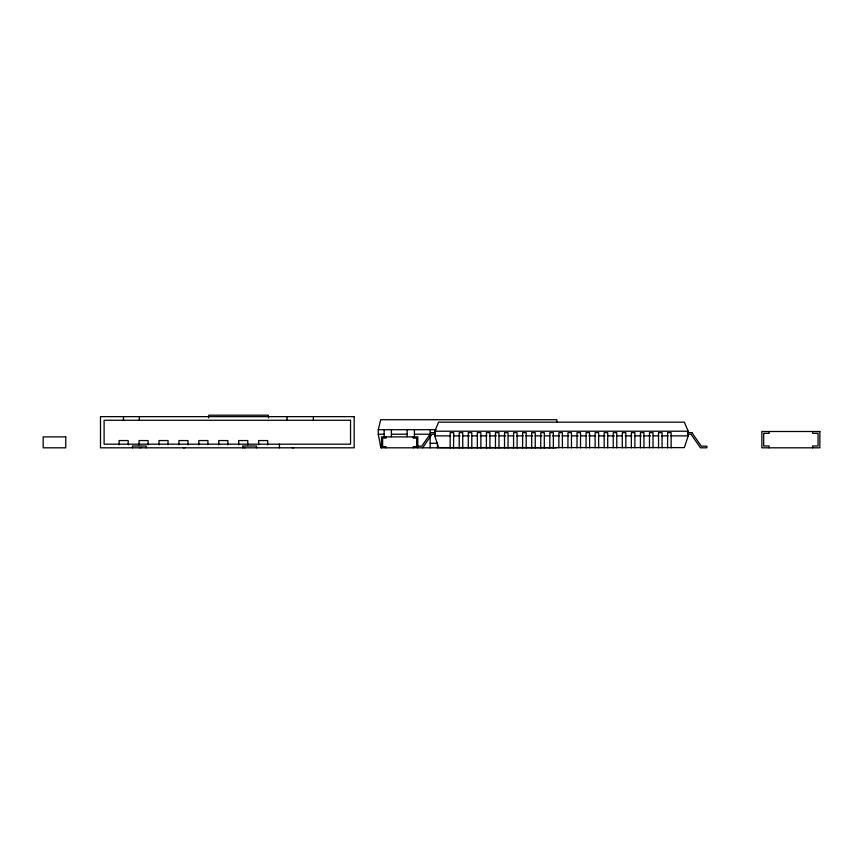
<?xml version="1.0" encoding="UTF-8"?>
<svg xmlns="http://www.w3.org/2000/svg" width="863" height="863" viewBox="0 0 863 863"><rect width="100%" height="100%" fill="white"/><g stroke="black" fill="none" stroke-linecap="round" stroke-linejoin="round"><path stroke-width="1.29" d="M208.533 417.854L208.792 415.189L268.317 415.189L268.587 417.854M556.516 447.811L380.842 447.811L378.264 434.218L378.264 429.688L380.712 419.72L556.657 419.72L557.271 422.212M688.21 435.869L684.337 447.606L438.609 447.606L434.736 435.869L434.736 431.22L438.609 422.169L684.337 422.169L688.21 431.22L688.21 435.869L670.767 435.869M422.611 447.811L432.029 434.272L435.114 434.272L435.114 432.643L431.176 432.643L421.759 446.182L417.314 446.182M378.264 429.688L436.214 429.688M434.736 431.22L688.21 431.22M378.264 434.218L384.154 434.218M391.403 434.218L407.163 434.218M414.413 434.218L430.443 434.218M434.736 435.869L450.691 435.869M453.377 435.869L460.087 435.869M462.762 435.869L469.472 435.869M472.158 435.869L477.53 435.869M480.216 435.869L486.926 435.869M489.601 435.869L496.311 435.869M498.997 435.869L505.707 435.869M508.393 435.869L513.765 435.869M516.441 435.869L523.151 435.869M525.837 435.869L532.547 435.869M535.233 435.869L541.942 435.869M544.629 435.869L549.99 435.869M552.676 435.869L559.386 435.869M562.072 435.869L568.782 435.869M571.468 435.869L578.178 435.869M580.864 435.869L586.225 435.869M588.911 435.869L595.621 435.869M598.307 435.869L605.017 435.869M607.703 435.869L614.413 435.869M617.088 435.869L622.46 435.869M625.146 435.869L631.856 435.869M634.542 435.869L641.241 435.869M643.927 435.869L650.637 435.869M653.323 435.869L658.696 435.869M661.371 435.869L668.081 435.869M430.173 443.28L437.422 443.28M812.601 431.5L812.601 433.312L818.038 433.312L818.038 445.998L812.601 445.998L812.601 447.811M769.116 431.5L769.116 433.312L763.679 433.312L763.679 445.998L769.116 445.998L769.116 447.811M671.134 447.811L671.134 432.643L667.595 432.643L667.595 447.811M662.072 447.811L662.072 432.643L658.534 432.643L658.534 447.811M653.011 447.811L653.011 432.643L649.472 432.643L649.472 447.811M643.949 447.811L643.949 432.643L640.422 432.643L640.422 447.811M634.888 447.811L634.888 432.643L631.36 432.643L631.36 447.811M625.826 447.811L625.826 432.643L622.299 432.643L622.299 447.811M616.775 447.811L616.775 432.643L613.237 432.643L613.237 447.811M607.714 447.811L607.714 432.643L604.176 432.643L604.176 447.811M598.652 447.811L598.652 432.643L595.114 432.643L595.114 447.811M589.591 447.811L589.591 432.643L586.053 432.643L586.053 447.811M580.529 447.811L580.529 432.643L577.002 432.643L577.002 447.811M571.468 447.811L571.468 432.643L567.94 432.643L567.94 447.811M562.406 447.811L562.406 432.643L558.879 432.643L558.879 447.811M553.345 447.811L553.345 432.643L549.817 432.643L549.817 447.811M544.294 447.811L544.294 432.643L540.756 432.643L540.756 447.811M535.233 447.811L535.233 432.643L531.694 432.643L531.694 447.811M526.171 447.811L526.171 432.643L522.633 432.643L522.59 447.811M517.11 447.811L517.11 432.643L513.571 432.643L513.571 447.811M508.048 447.811L508.048 432.643L504.521 432.643L504.521 447.811M498.987 447.811L498.987 432.643L495.459 432.643L495.459 447.811M489.925 447.811L489.925 432.643L486.398 432.643L486.398 447.811M480.874 447.811L480.874 432.643L477.336 432.643L477.336 447.811M471.813 447.811L471.813 432.643L468.275 432.643L468.275 447.811M462.751 447.811L462.751 432.643L459.213 432.643L459.213 447.811M453.55 447.811L453.69 432.643L450.152 432.643L450.152 447.811M437.422 442.687L437.422 447.811M430.173 429.688L430.173 447.811M417.8 447.811L417.8 436.883L381.489 436.883L381.489 447.811M414.413 429.688L414.413 436.678M413.258 436.883L413.258 438.091L416.667 438.091L416.667 446.592L413.258 446.592L413.258 447.811M407.163 429.688L407.163 436.678M391.403 429.688L391.403 436.678M386.031 436.883L386.031 438.091L382.622 438.091L382.622 446.592L386.031 446.592L386.031 447.811M384.154 429.688L384.154 436.678M313.377 416.646L313.377 420.27M286.991 416.646L286.991 420.27M279.418 444.186L279.418 447.811M267.713 444.909L267.713 440.562L258.652 440.562L258.652 444.909M256.538 447.811L256.538 445.998L242.708 445.998L242.708 447.811M247.778 444.909L247.778 440.562L238.717 440.562L238.717 444.909M227.843 444.909L227.843 440.562L218.781 440.562L218.781 444.909M207.907 444.909L207.907 440.562L198.857 440.562L198.857 444.909M187.983 444.909L187.983 440.562L178.921 440.562L178.921 444.909M168.048 444.909L168.048 440.562L158.986 440.562L158.986 444.909M148.112 444.909L148.112 440.562L139.051 440.562L139.051 444.909M146.246 447.811L146.246 445.998L132.417 445.998L132.417 447.811M139.331 416.646L139.331 420.27M128.188 444.909L128.188 440.562L119.126 440.562L119.126 444.909M123.474 416.646L123.474 420.27M245.081 447.811A7.853 7.853 0 0 1 243.517 447.39M141.543 447.39A7.853 7.853 0 0 1 139.979 447.811M185.448 447.509A7.497 7.497 0 0 1 183.334 447.811M293.776 447.811A7.497 7.497 0 0 1 291.672 447.509M354.164 416.646L100.486 416.646L100.486 447.811L354.164 447.811L354.164 416.646M350.54 420.27L104.11 420.27L104.11 444.186L350.54 444.186L350.54 420.27M819.85 431.5L761.867 431.5L761.867 447.811L819.85 447.811L819.85 431.5M691.878 432.643L687.951 432.643L687.951 434.272L691.026 434.272L700.454 447.811L706.862 447.811L706.862 446.182L701.306 446.182L691.878 432.643M65.761 436.883L43.15 436.883L43.15 447.811L65.761 447.811L65.761 436.883"/></g></svg>
